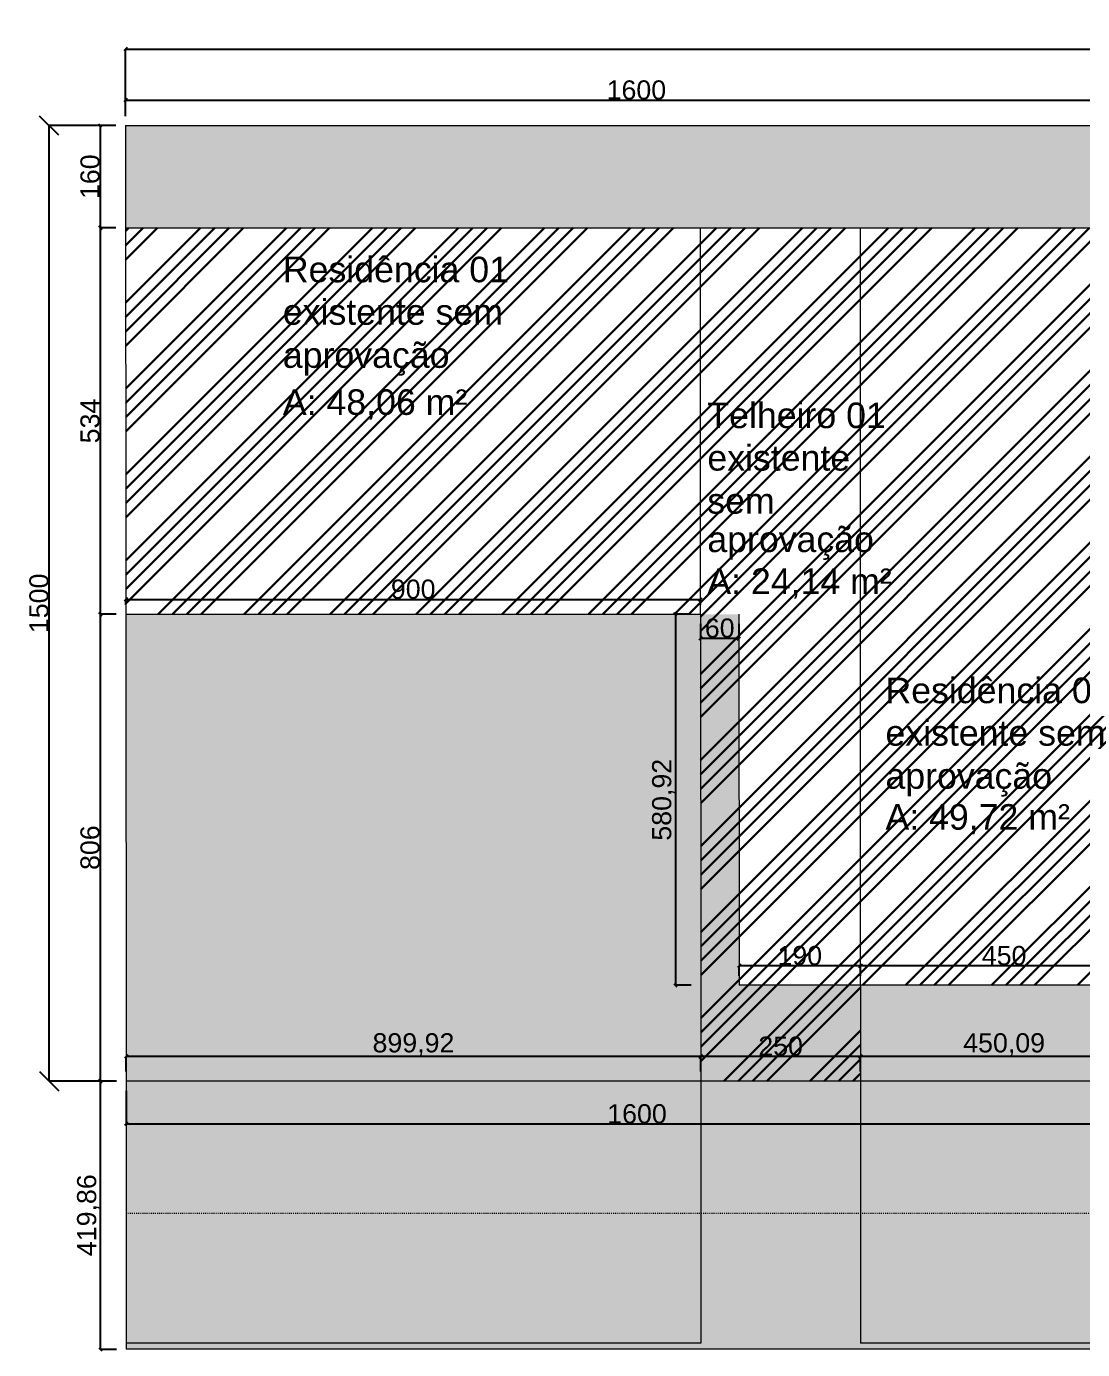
# Model space of a CAD drawing. Header units: millimetres. Extents: x -9997 to 44619, y -1295 to 91103.
# Drawn here: x 27031 to 28684, y 33697 to 35768 of the extents above; entities that cross this region are included whole.
import ezdxf

# ---------------------------------------------------------------- set-up
doc = ezdxf.new("R2010")
doc.units = ezdxf.units.MM
doc.header["$LTSCALE"] = 0.1
doc.linetypes.add('ACAD_ISO03W100', pattern=[30, 12, -18])
doc.layers.get('0').update_dxf_attribs({"lineweight": 5})
for name, color, linetype, lineweight in [('alvenaria', 5, 'Continuous', 9), ('Cotas', 250, 'Continuous', 30), ('LOTES', 1, 'Continuous', 0), ('piso', 254, 'Continuous', 0), ('Proj Telhado', 10, 'ACAD_ISO03W100', 0)]:
    doc.layers.add(name, color=color, linetype=linetype, lineweight=lineweight)
doc.layers.add('nome de ambiente', color=3, linetype='Continuous')
doc.styles.get("Standard").update_dxf_attribs({"font": 'arial.ttf'})
doc.dimstyles.new('ISO-25', dxfattribs={"dimtxt": 30, "dimasz": 5, "dimexe": 0, "dimexo": 15, "dimtad": 1, "dimtxsty": 'Standard', "dimblk": 'OBLIQUE', "dimcen": 0, "dimclrd": 7, "dimclre": 7, "dimclrt": 7, "dimadec": 8, "dimazin": 0, "dimtfac": 1, "dimtmove": 0, "dimatfit": 3, "dimldrblk": 'OBLIQUE', "dimfxl": 5, "dimtfillclr": 250, "dimarcsym": 0})

# ---------------------------------------------------------------- blocks, each defined once
blk = doc.blocks.new('_Oblique')
at = {"color": 0, "linetype": 'ByBlock', "lineweight": -2}
blk.add_line((-0.5, -0.5), (0.5, 0.5), dxfattribs=at)
blk = doc.blocks.new('*D64')
at = {"layer": 'alvenaria', "color": 7, "linetype": 'ByBlock', "lineweight": -2, "transparency": 16777216}
for p, q in [((27185.7, 35627.7), (27185.7, 35652.4)), ((28785.7, 35627.7), (28785.7, 35652.4))]:
    blk.add_line(p, q, dxfattribs=at)
at = {"layer": 'alvenaria', "color": 7, "lineweight": -2, "transparency": 16777216}
blk.add_line((27185.7, 35652.4), (28785.7, 35652.4), dxfattribs=at)
at = {"layer": 'Defpoints', "color": 0, "linetype": 'ByBlock', "transparency": 16777216}
for p in [(28785.7, 35652.4), (27185.7, 35612.7), (28785.7, 35612.7)]:
    blk.add_point(p, dxfattribs=at)
at = {"layer": 'alvenaria', "color": 7, "linetype": 'ByBlock', "lineweight": -2, "transparency": 16777216, "xscale": 5, "yscale": 5, "zscale": 5, "rotation": 180}
blk.add_blockref('_Oblique', (27185.7, 35652.4), dxfattribs=at)
at = {"layer": 'alvenaria', "color": 7, "linetype": 'ByBlock', "lineweight": -2, "transparency": 16777216, "xscale": 5, "yscale": 5, "zscale": 5}
blk.add_blockref('_Oblique', (28785.7, 35652.4), dxfattribs=at)
at = {"layer": 'alvenaria', "color": 7, "linetype": 'ByBlock', "lineweight": 0, "transparency": 16777216, "insert": (27985.7, 35668.3), "char_height": 30, "attachment_point": 5}
blk.add_mtext('1600', dxfattribs=at)
blk = doc.blocks.new('*D70')
at = {"layer": 'alvenaria', "color": 7, "linetype": 'ByBlock', "lineweight": -2, "transparency": 16777216}
for p, q in [((27185.7, 35627.7), (27185.7, 35732.3)), ((31566.2, 35627.7), (31566.2, 35732.3))]:
    blk.add_line(p, q, dxfattribs=at)
at = {"layer": 'alvenaria', "color": 7, "lineweight": -2, "transparency": 16777216}
blk.add_line((27185.7, 35732.3), (31566.2, 35732.3), dxfattribs=at)
at = {"layer": 'Defpoints', "color": 0, "linetype": 'ByBlock', "transparency": 16777216}
for p in [(31566.2, 35732.3), (27185.7, 35612.7), (31566.2, 35612.7)]:
    blk.add_point(p, dxfattribs=at)
at = {"layer": 'alvenaria', "color": 7, "linetype": 'ByBlock', "lineweight": -2, "transparency": 16777216, "xscale": 5, "yscale": 5, "zscale": 5, "rotation": 180}
blk.add_blockref('_Oblique', (27185.7, 35732.3), dxfattribs=at)
at = {"layer": 'alvenaria', "color": 7, "linetype": 'ByBlock', "lineweight": -2, "transparency": 16777216, "xscale": 5, "yscale": 5, "zscale": 5}
blk.add_blockref('_Oblique', (31566.2, 35732.3), dxfattribs=at)
at = {"layer": 'alvenaria', "color": 7, "linetype": 'ByBlock', "lineweight": 0, "transparency": 16777216, "insert": (29376, 35748.2), "char_height": 30, "attachment_point": 5}
blk.add_mtext('4370', dxfattribs=at)
blk = doc.blocks.new('*D71')
at = {"layer": 'alvenaria', "color": 7, "linetype": 'ByBlock', "lineweight": -2, "transparency": 16777216}
for p, q in [((27170.8, 35452.7), (27146.2, 35452.7)), ((27171.2, 34847.7), (27146.2, 34847.7))]:
    blk.add_line(p, q, dxfattribs=at)
at = {"layer": 'alvenaria', "color": 7, "lineweight": -2, "transparency": 16777216}
blk.add_line((27146.2, 35452.7), (27146.2, 34847.7), dxfattribs=at)
at = {"layer": 'Defpoints', "color": 0, "linetype": 'ByBlock', "transparency": 16777216}
for p in [(27185.8, 35452.7), (27146.2, 34847.7), (27186.2, 34847.7)]:
    blk.add_point(p, dxfattribs=at)
at = {"layer": 'alvenaria', "color": 7, "linetype": 'ByBlock', "lineweight": -2, "transparency": 16777216, "xscale": 5, "yscale": 5, "zscale": 5}
for p, rotation in [((27146.2, 35452.7), 90), ((27146.2, 34847.7), 270)]:
    blk.add_blockref('_Oblique', p, dxfattribs=dict(at, rotation=rotation))
at = {"layer": 'alvenaria', "color": 7, "linetype": 'ByBlock', "lineweight": 0, "transparency": 16777216, "insert": (27130.3, 35150.2), "char_height": 30, "attachment_point": 5, "rotation": 90}
blk.add_mtext('534', dxfattribs=at)
blk = doc.blocks.new('*D72')
at = {"layer": 'alvenaria', "color": 7, "linetype": 'ByBlock', "lineweight": -2, "transparency": 16777216}
for p, q in [((27171.2, 34847.7), (27146.2, 34847.7)), ((27171.7, 34116.8), (27146.2, 34116.8))]:
    blk.add_line(p, q, dxfattribs=at)
at = {"layer": 'alvenaria', "color": 7, "lineweight": -2, "transparency": 16777216}
blk.add_line((27146.2, 34847.7), (27146.2, 34116.8), dxfattribs=at)
at = {"layer": 'Defpoints', "color": 0, "linetype": 'ByBlock', "transparency": 16777216}
for p in [(27186.2, 34847.7), (27146.2, 34116.8), (27186.7, 34116.8)]:
    blk.add_point(p, dxfattribs=at)
at = {"layer": 'alvenaria', "color": 7, "linetype": 'ByBlock', "lineweight": -2, "transparency": 16777216, "xscale": 5, "yscale": 5, "zscale": 5}
for p, rotation in [((27146.2, 34847.7), 90), ((27146.2, 34116.8), 270)]:
    blk.add_blockref('_Oblique', p, dxfattribs=dict(at, rotation=rotation))
at = {"layer": 'alvenaria', "color": 7, "linetype": 'ByBlock', "lineweight": 0, "transparency": 16777216, "insert": (27130.3, 34482.3), "char_height": 30, "attachment_point": 5, "rotation": 90}
blk.add_mtext('806', dxfattribs=at)
blk = doc.blocks.new('*D73')
at = {"layer": 'alvenaria', "color": 7, "linetype": 'ByBlock', "lineweight": -2, "transparency": 16777216}
for p, q in [((27171.7, 34116.8), (27146.2, 34116.8)), ((27171.7, 33696.9), (27146.2, 33696.9))]:
    blk.add_line(p, q, dxfattribs=at)
at = {"layer": 'alvenaria', "color": 7, "lineweight": -2, "transparency": 16777216}
blk.add_line((27146.2, 34116.8), (27146.2, 33696.9), dxfattribs=at)
at = {"layer": 'Defpoints', "color": 0, "linetype": 'ByBlock', "transparency": 16777216}
for p in [(27186.7, 34116.8), (27146.2, 33696.9), (27186.7, 33696.9)]:
    blk.add_point(p, dxfattribs=at)
at = {"layer": 'alvenaria', "color": 7, "linetype": 'ByBlock', "lineweight": -2, "transparency": 16777216, "xscale": 5, "yscale": 5, "zscale": 5}
for p, rotation in [((27146.2, 34116.8), 90), ((27146.2, 33696.9), 270)]:
    blk.add_blockref('_Oblique', p, dxfattribs=dict(at, rotation=rotation))
at = {"layer": 'alvenaria', "color": 7, "linetype": 'ByBlock', "lineweight": 0, "transparency": 16777216, "insert": (27127.6, 33906.9), "char_height": 30, "attachment_point": 5, "rotation": 90}
blk.add_mtext('419,86', dxfattribs=at)
blk = doc.blocks.new('*D74')
at = {"layer": 'alvenaria', "color": 7, "linetype": 'ByBlock', "lineweight": -2, "transparency": 16777216}
for p, q in [((27170.7, 35612.7), (27066.2, 35612.7)), ((27171.7, 34116.8), (27066.2, 34116.8))]:
    blk.add_line(p, q, dxfattribs=at)
at = {"layer": 'alvenaria', "color": 7, "lineweight": -2, "transparency": 16777216}
blk.add_line((27066.2, 34116.8), (27066.2, 35612.7), dxfattribs=at)
at = {"layer": 'Defpoints', "color": 0, "linetype": 'ByBlock', "transparency": 16777216}
for p in [(27066.2, 35612.7), (27185.7, 35612.7), (27186.7, 34116.8)]:
    blk.add_point(p, dxfattribs=at)
at = {"layer": 'alvenaria', "color": 7, "linetype": 'ByBlock', "lineweight": -2, "transparency": 16777216, "xscale": 30, "yscale": 30, "zscale": 30}
for p, rotation in [((27066.2, 35612.7), 90), ((27066.2, 34116.8), 270)]:
    blk.add_blockref('_Oblique', p, dxfattribs=dict(at, rotation=rotation))
at = {"layer": 'alvenaria', "color": 7, "linetype": 'ByBlock', "lineweight": 0, "transparency": 16777216, "insert": (27050.3, 34864.8), "char_height": 30, "attachment_point": 5, "rotation": 90}
blk.add_mtext('1500', dxfattribs=at)
blk = doc.blocks.new('*D75')
at = {"layer": 'alvenaria', "color": 7, "linetype": 'ByBlock', "lineweight": -2, "transparency": 16777216}
for p, q in [((27186.2, 34862.7), (27186.2, 34870.8)), ((28086.2, 34862.7), (28086.2, 34870.8))]:
    blk.add_line(p, q, dxfattribs=at)
at = {"layer": 'alvenaria', "color": 7, "lineweight": -2, "transparency": 16777216}
blk.add_line((27186.2, 34870.8), (28086.2, 34870.8), dxfattribs=at)
at = {"layer": 'Defpoints', "color": 0, "linetype": 'ByBlock', "transparency": 16777216}
for p in [(28086.2, 34870.8), (27186.2, 34847.7), (28086.2, 34847.7)]:
    blk.add_point(p, dxfattribs=at)
at = {"layer": 'alvenaria', "color": 7, "linetype": 'ByBlock', "lineweight": -2, "transparency": 16777216, "xscale": 5, "yscale": 5, "zscale": 5, "rotation": 180}
blk.add_blockref('_Oblique', (27186.2, 34870.8), dxfattribs=at)
at = {"layer": 'alvenaria', "color": 7, "linetype": 'ByBlock', "lineweight": -2, "transparency": 16777216, "xscale": 5, "yscale": 5, "zscale": 5}
blk.add_blockref('_Oblique', (28086.2, 34870.8), dxfattribs=at)
at = {"layer": 'alvenaria', "color": 7, "linetype": 'ByBlock', "lineweight": 0, "transparency": 16777216, "insert": (27636.2, 34886.8), "char_height": 30, "attachment_point": 5}
blk.add_mtext('900', dxfattribs=at)
blk = doc.blocks.new('*D76')
at = {"layer": 'alvenaria', "color": 7, "linetype": 'ByBlock', "lineweight": -2, "transparency": 16777216}
for p, q in [((28336.6, 34281.8), (28336.6, 34297.2)), ((28786.6, 34281.8), (28786.6, 34297.2))]:
    blk.add_line(p, q, dxfattribs=at)
at = {"layer": 'alvenaria', "color": 7, "lineweight": -2, "transparency": 16777216}
blk.add_line((28786.6, 34297.2), (28336.6, 34297.2), dxfattribs=at)
at = {"layer": 'Defpoints', "color": 0, "linetype": 'ByBlock', "transparency": 16777216}
for p in [(28336.6, 34297.2), (28336.6, 34266.8), (28786.6, 34266.8)]:
    blk.add_point(p, dxfattribs=at)
at = {"layer": 'alvenaria', "color": 7, "linetype": 'ByBlock', "lineweight": -2, "transparency": 16777216, "xscale": 5, "yscale": 5, "zscale": 5, "rotation": 180}
blk.add_blockref('_Oblique', (28336.6, 34297.2), dxfattribs=at)
at = {"layer": 'alvenaria', "color": 7, "linetype": 'ByBlock', "lineweight": -2, "transparency": 16777216, "xscale": 5, "yscale": 5, "zscale": 5}
blk.add_blockref('_Oblique', (28786.6, 34297.2), dxfattribs=at)
at = {"layer": 'alvenaria', "color": 7, "linetype": 'ByBlock', "lineweight": 0, "transparency": 16777216, "insert": (28561.6, 34313.2), "char_height": 30, "attachment_point": 5}
blk.add_mtext('450', dxfattribs=at)
blk = doc.blocks.new('*D77')
at = {"layer": 'alvenaria', "color": 7, "linetype": 'ByBlock', "lineweight": -2, "transparency": 16777216}
for p, q in [((28071.2, 34847.7), (28046.8, 34847.7)), ((28071.6, 34266.8), (28046.8, 34266.8))]:
    blk.add_line(p, q, dxfattribs=at)
at = {"layer": 'alvenaria', "color": 7, "lineweight": -2, "transparency": 16777216}
blk.add_line((28046.8, 34847.7), (28046.8, 34266.8), dxfattribs=at)
at = {"layer": 'Defpoints', "color": 0, "linetype": 'ByBlock', "transparency": 16777216}
for p in [(28086.2, 34847.7), (28046.8, 34266.8), (28086.6, 34266.8)]:
    blk.add_point(p, dxfattribs=at)
at = {"layer": 'alvenaria', "color": 7, "linetype": 'ByBlock', "lineweight": -2, "transparency": 16777216, "xscale": 5, "yscale": 5, "zscale": 5}
for p, rotation in [((28046.8, 34847.7), 90), ((28046.8, 34266.8), 270)]:
    blk.add_blockref('_Oblique', p, dxfattribs=dict(at, rotation=rotation))
at = {"layer": 'alvenaria', "color": 7, "linetype": 'ByBlock', "lineweight": 0, "transparency": 16777216, "insert": (28028.1, 34557.3), "char_height": 30, "attachment_point": 5, "rotation": 90}
blk.add_mtext('580,92', dxfattribs=at)
blk = doc.blocks.new('*D78')
at = {"layer": 'alvenaria', "color": 7, "linetype": 'ByBlock', "lineweight": -2, "transparency": 16777216}
for p, q in [((27186.7, 34101.8), (27186.7, 34049.6)), ((28786.7, 34101.8), (28786.7, 34049.6))]:
    blk.add_line(p, q, dxfattribs=at)
at = {"layer": 'alvenaria', "color": 7, "lineweight": -2, "transparency": 16777216}
blk.add_line((28786.7, 34049.6), (27186.7, 34049.6), dxfattribs=at)
at = {"layer": 'Defpoints', "color": 0, "linetype": 'ByBlock', "transparency": 16777216}
for p in [(27186.7, 34116.8), (28786.7, 34116.8), (27186.7, 34049.6)]:
    blk.add_point(p, dxfattribs=at)
at = {"layer": 'alvenaria', "color": 7, "linetype": 'ByBlock', "lineweight": -2, "transparency": 16777216, "xscale": 5, "yscale": 5, "zscale": 5, "rotation": 180}
blk.add_blockref('_Oblique', (27186.7, 34049.6), dxfattribs=at)
at = {"layer": 'alvenaria', "color": 7, "linetype": 'ByBlock', "lineweight": -2, "transparency": 16777216, "xscale": 5, "yscale": 5, "zscale": 5}
blk.add_blockref('_Oblique', (28786.7, 34049.6), dxfattribs=at)
at = {"layer": 'alvenaria', "color": 7, "linetype": 'ByBlock', "lineweight": 0, "transparency": 16777216, "insert": (27986.7, 34065.5), "char_height": 30, "attachment_point": 5}
blk.add_mtext('1600', dxfattribs=at)
blk = doc.blocks.new('*D88')
at = {"layer": 'alvenaria', "color": 7, "linetype": 'ByBlock', "lineweight": -2, "transparency": 16777216}
for p, q in [((28336.6, 34131.8), (28336.6, 34155.4)), ((28786.7, 34131.8), (28786.7, 34155.4))]:
    blk.add_line(p, q, dxfattribs=at)
at = {"layer": 'alvenaria', "color": 7, "lineweight": -2, "transparency": 16777216}
blk.add_line((28786.7, 34155.4), (28336.6, 34155.4), dxfattribs=at)
at = {"layer": 'Defpoints', "color": 0, "linetype": 'ByBlock', "transparency": 16777216}
for p in [(28336.6, 34155.4), (28336.6, 34116.8), (28786.7, 34116.8)]:
    blk.add_point(p, dxfattribs=at)
at = {"layer": 'alvenaria', "color": 7, "linetype": 'ByBlock', "lineweight": -2, "transparency": 16777216, "xscale": 5, "yscale": 5, "zscale": 5, "rotation": 180}
blk.add_blockref('_Oblique', (28336.6, 34155.4), dxfattribs=at)
at = {"layer": 'alvenaria', "color": 7, "linetype": 'ByBlock', "lineweight": -2, "transparency": 16777216, "xscale": 5, "yscale": 5, "zscale": 5}
blk.add_blockref('_Oblique', (28786.7, 34155.4), dxfattribs=at)
at = {"layer": 'alvenaria', "color": 7, "linetype": 'ByBlock', "lineweight": 0, "transparency": 16777216, "insert": (28561.6, 34174), "char_height": 30, "attachment_point": 5}
blk.add_mtext('450,09', dxfattribs=at)
blk = doc.blocks.new('*D89')
at = {"layer": 'alvenaria', "color": 7, "linetype": 'ByBlock', "lineweight": -2, "transparency": 16777216}
for p, q in [((28086.6, 34131.8), (28086.6, 34155.4)), ((28336.6, 34131.8), (28336.6, 34155.4))]:
    blk.add_line(p, q, dxfattribs=at)
at = {"layer": 'alvenaria', "color": 7, "lineweight": -2, "transparency": 16777216}
blk.add_line((28336.6, 34155.4), (28086.6, 34155.4), dxfattribs=at)
at = {"layer": 'Defpoints', "color": 0, "linetype": 'ByBlock', "transparency": 16777216}
for p in [(28086.6, 34155.4), (28086.6, 34116.8), (28336.6, 34116.8)]:
    blk.add_point(p, dxfattribs=at)
at = {"layer": 'alvenaria', "color": 7, "linetype": 'ByBlock', "lineweight": -2, "transparency": 16777216, "xscale": 5, "yscale": 5, "zscale": 5, "rotation": 180}
blk.add_blockref('_Oblique', (28086.6, 34155.4), dxfattribs=at)
at = {"layer": 'alvenaria', "color": 7, "linetype": 'ByBlock', "lineweight": -2, "transparency": 16777216, "xscale": 5, "yscale": 5, "zscale": 5}
blk.add_blockref('_Oblique', (28336.6, 34155.4), dxfattribs=at)
at = {"layer": 'alvenaria', "color": 7, "linetype": 'ByBlock', "lineweight": 0, "transparency": 16777216, "insert": (28211.6, 34171.3), "char_height": 30, "attachment_point": 5}
blk.add_mtext('250', dxfattribs=at)
blk = doc.blocks.new('*D90')
at = {"layer": 'alvenaria', "color": 7, "linetype": 'ByBlock', "lineweight": -2, "transparency": 16777216}
for p, q in [((27186.7, 34131.8), (27186.7, 34155.4)), ((28086.6, 34131.8), (28086.6, 34155.4))]:
    blk.add_line(p, q, dxfattribs=at)
at = {"layer": 'alvenaria', "color": 7, "lineweight": -2, "transparency": 16777216}
blk.add_line((28086.6, 34155.4), (27186.7, 34155.4), dxfattribs=at)
at = {"layer": 'Defpoints', "color": 0, "linetype": 'ByBlock', "transparency": 16777216}
for p in [(27186.7, 34155.4), (27186.7, 34116.8), (28086.6, 34116.8)]:
    blk.add_point(p, dxfattribs=at)
at = {"layer": 'alvenaria', "color": 7, "linetype": 'ByBlock', "lineweight": -2, "transparency": 16777216, "xscale": 5, "yscale": 5, "zscale": 5, "rotation": 180}
blk.add_blockref('_Oblique', (27186.7, 34155.4), dxfattribs=at)
at = {"layer": 'alvenaria', "color": 7, "linetype": 'ByBlock', "lineweight": -2, "transparency": 16777216, "xscale": 5, "yscale": 5, "zscale": 5}
blk.add_blockref('_Oblique', (28086.6, 34155.4), dxfattribs=at)
at = {"layer": 'alvenaria', "color": 7, "linetype": 'ByBlock', "lineweight": 0, "transparency": 16777216, "insert": (27636.6, 34174), "char_height": 30, "attachment_point": 5}
blk.add_mtext('899,92', dxfattribs=at)
blk = doc.blocks.new('*D205')
at = {"layer": 'alvenaria', "color": 7, "linetype": 'ByBlock', "lineweight": -2, "transparency": 16777216}
for p, q in [((27170.8, 35612.7), (27146.2, 35612.7)), ((27170.8, 35452.7), (27146.2, 35452.7))]:
    blk.add_line(p, q, dxfattribs=at)
at = {"layer": 'alvenaria', "color": 7, "lineweight": -2, "transparency": 16777216}
blk.add_line((27146.2, 35612.7), (27146.2, 35452.7), dxfattribs=at)
at = {"layer": 'Defpoints', "color": 0, "linetype": 'ByBlock', "transparency": 16777216}
for p in [(27185.8, 35612.7), (27146.2, 35452.7), (27185.8, 35452.7)]:
    blk.add_point(p, dxfattribs=at)
at = {"layer": 'alvenaria', "color": 7, "linetype": 'ByBlock', "lineweight": -2, "transparency": 16777216, "xscale": 5, "yscale": 5, "zscale": 5}
for p, rotation in [((27146.2, 35612.7), 90), ((27146.2, 35452.7), 270)]:
    blk.add_blockref('_Oblique', p, dxfattribs=dict(at, rotation=rotation))
at = {"layer": 'alvenaria', "color": 7, "linetype": 'ByBlock', "lineweight": 0, "transparency": 16777216, "insert": (27130.3, 35532.7), "char_height": 30, "attachment_point": 5, "rotation": 90}
blk.add_mtext('160', dxfattribs=at)
blk = doc.blocks.new('*D206')
at = {"layer": 'alvenaria', "color": 7, "linetype": 'ByBlock', "lineweight": -2, "transparency": 16777216}
for p, q in [((28146.6, 34281.8), (28146.6, 34297.3)), ((28336.6, 34281.8), (28336.6, 34297.3))]:
    blk.add_line(p, q, dxfattribs=at)
at = {"layer": 'alvenaria', "color": 7, "lineweight": -2, "transparency": 16777216}
blk.add_line((28336.6, 34297.3), (28146.6, 34297.3), dxfattribs=at)
at = {"layer": 'Defpoints', "color": 0, "linetype": 'ByBlock', "transparency": 16777216}
for p in [(28146.6, 34297.3), (28146.6, 34266.8), (28336.6, 34266.8)]:
    blk.add_point(p, dxfattribs=at)
at = {"layer": 'alvenaria', "color": 7, "linetype": 'ByBlock', "lineweight": -2, "transparency": 16777216, "xscale": 5, "yscale": 5, "zscale": 5, "rotation": 180}
blk.add_blockref('_Oblique', (28146.6, 34297.3), dxfattribs=at)
at = {"layer": 'alvenaria', "color": 7, "linetype": 'ByBlock', "lineweight": -2, "transparency": 16777216, "xscale": 5, "yscale": 5, "zscale": 5}
blk.add_blockref('_Oblique', (28336.6, 34297.3), dxfattribs=at)
at = {"layer": 'alvenaria', "color": 7, "linetype": 'ByBlock', "lineweight": 0, "transparency": 16777216, "insert": (28241.6, 34313.2), "char_height": 30, "attachment_point": 5}
blk.add_mtext('190', dxfattribs=at)
blk = doc.blocks.new('*D207')
at = {"layer": 'alvenaria', "color": 7, "linetype": 'ByBlock', "lineweight": -2, "transparency": 16777216}
for p, q in [((28086.2, 34832.7), (28086.2, 34809.9)), ((28146.2, 34832.8), (28146.2, 34809.9))]:
    blk.add_line(p, q, dxfattribs=at)
at = {"layer": 'alvenaria', "color": 7, "lineweight": -2, "transparency": 16777216}
blk.add_line((28146.2, 34809.9), (28086.2, 34809.9), dxfattribs=at)
at = {"layer": 'Defpoints', "color": 0, "linetype": 'ByBlock', "transparency": 16777216}
for p in [(28086.2, 34847.7), (28146.2, 34847.8), (28086.2, 34809.9)]:
    blk.add_point(p, dxfattribs=at)
at = {"layer": 'alvenaria', "color": 7, "linetype": 'ByBlock', "lineweight": -2, "transparency": 16777216, "xscale": 5, "yscale": 5, "zscale": 5, "rotation": 180}
blk.add_blockref('_Oblique', (28086.2, 34809.9), dxfattribs=at)
at = {"layer": 'alvenaria', "color": 7, "linetype": 'ByBlock', "lineweight": -2, "transparency": 16777216, "xscale": 5, "yscale": 5, "zscale": 5}
blk.add_blockref('_Oblique', (28146.2, 34809.9), dxfattribs=at)
at = {"layer": 'alvenaria', "color": 7, "linetype": 'ByBlock', "lineweight": 0, "transparency": 16777216, "insert": (28116.2, 34825.9), "char_height": 30, "attachment_point": 5}
blk.add_mtext('60', dxfattribs=at)

msp = doc.modelspace()

# ---------------------------------------------------------------- hatches: boundary and pattern name
at = {"linetype": 'ByBlock', "lineweight": 0, "true_color": 0x136734}
h = msp.add_hatch(dxfattribs=at)
h.set_pattern_fill('AR-SAND', color=116, scale=0.5)
h.paths.add_polyline_path([(28086.571, 34116.799), (27186.653, 34116.799), (27186.653, 33706.799), (28086.571, 33706.799)])
h.paths.add_polyline_path([(28086.207, 34847.72), (27186.216, 34847.72), (27186.662, 34116.799), (28086.571, 34116.799), (28086.571, 34266.799)])
h.paths.add_polyline_path([(28786.663, 34116.799), (28336.571, 34116.799), (28336.571, 33706.799), (28786.913, 33706.799)])
h.paths.add_polyline_path([(28336.571, 34266.799), (28336.571, 34116.799), (28786.663, 34116.799), (28786.663, 34116.799), (28786.571, 34266.799)])
h.paths.add_polyline_path([(29181.103, 33866.938), (28981.103, 33866.938), (28981.103, 33766.938), (29181.103, 33766.938)])
h.paths.add_polyline_path([(30625.894, 33866.938), (30425.894, 33866.938), (30425.894, 33766.938), (30625.894, 33766.938)])
h.paths.add_polyline_path([(31125.894, 33866.938), (30925.894, 33866.938), (30925.894, 33766.938), (31125.894, 33766.938)])
h.paths.add_polyline_path([(31030.925, 33814.799), (31000.925, 33814.799), (31000.925, 33844.799), (31030.925, 33844.799)], flags=16)
h.paths.add_polyline_path([(31625.894, 33866.938), (31425.894, 33866.938), (31425.894, 33766.938), (31625.894, 33766.938)])
at = {"linetype": 'ByBlock', "lineweight": 0, "true_color": 0xc7c8ca}
h = msp.add_hatch(color=9, dxfattribs=at)
h.dxf.hatch_style = 1
h.paths.add_polyline_path([(28336.571, 34116.799), (28336.571, 34266.799), (28146.571, 34266.837), (28146.207, 34847.757), (28086.207, 34847.72), (28086.571, 34116.799)])
h = msp.add_hatch(color=9, dxfattribs=at)
h.dxf.hatch_style = 1
h.paths.add_polyline_path([(28786.919, 33696.938), (28786.913, 33706.799), (28336.571, 33706.799), (28336.571, 34116.799), (28086.571, 34116.799), (28086.571, 33706.799), (27186.653, 33706.799), (27186.653, 33696.938)])
at = {"layer": 'Cotas', "linetype": 'ByBlock', "true_color": 0x136734}
h = msp.add_hatch(dxfattribs=at)
h.set_pattern_fill('AR-SAND', color=116, scale=0.5)
h.paths.add_polyline_path([(28785.749, 35612.719), (27185.749, 35612.719), (27185.847, 35452.719), (28785.847, 35452.719)])
at = {"layer": 'Cotas', "linetype": 'ByBlock'}
h = msp.add_hatch(dxfattribs=at)
h.set_pattern_fill('ANSI34', color=256, scale=5, angle=180)
h.paths.add_polyline_path([(28785.847, 35452.719), (28336.571, 35452.719), (28336.571, 34266.799), (28786.571, 34266.799)])
h.paths.add_polyline_path([(28336.571, 35452.719), (28086.207, 35452.719), (28086.207, 34847.72), (28086.571, 34266.799), (28086.571, 34116.799), (28336.571, 34116.799), (28336.571, 34266.799)])
h.paths.add_polyline_path([(28086.207, 35452.719), (27185.847, 35452.719), (27186.216, 34847.72), (28086.207, 34847.72)])
h.paths.add_polyline_path([(28519.845, 34281.98), (28604.77, 34281.98), (28604.77, 34343.801), (28519.845, 34343.801)], flags=24)
h.paths.add_polyline_path([(28756.831, 34472.836), (28756.831, 34639.33), (28695.009, 34639.33), (28695.009, 34472.836)], flags=24)
h.paths.add_polyline_path([(28363.649, 34490.5), (28676.61, 34490.5), (28676.61, 34562.615), (28363.649, 34562.615)], flags=24)
h.paths.add_polyline_path([(28084.716, 34859.474), (28397.677, 34859.474), (28397.677, 34931.589), (28084.716, 34931.589)], flags=9)
h.paths.add_polyline_path([(28084.15, 34921.269), (28370.439, 34921.269), (28370.439, 34997.272), (28084.15, 34997.272)], flags=9)
h.paths.add_polyline_path([(28086.606, 35128.229), (28386.592, 35128.229), (28386.592, 35189.498), (28086.606, 35189.498)], flags=9)
h.paths.add_polyline_path([(28365.525, 34697.595), (28740.109, 34697.595), (28740.109, 34758.946), (28365.525, 34758.946)], flags=24)
h.paths.add_polyline_path([(28363.083, 34550.765), (28649.372, 34550.765), (28649.372, 34626.767), (28363.083, 34626.767)], flags=24)
h.paths.add_polyline_path([(28365.586, 34631.141), (28730.661, 34631.141), (28730.661, 34692.123), (28365.586, 34692.123)], flags=24)
h.paths.add_polyline_path([(28169.497, 34140.115), (28254.422, 34140.115), (28254.422, 34201.936), (28169.497, 34201.936)], flags=24)
h.paths.add_polyline_path([(28197.829, 34282.017), (28282.754, 34282.017), (28282.754, 34343.839), (28197.829, 34343.839)], flags=24)
h.paths.add_polyline_path([(28085.614, 34794.676), (28147.23, 34794.676), (28147.23, 34856.497), (28085.614, 34856.497)], flags=9)
h.paths.add_polyline_path([(28089.246, 34996.931), (28209.955, 34996.931), (28209.955, 35042.36), (28089.246, 35042.36)], flags=24)
h.paths.add_polyline_path([(28086.653, 35061.761), (28330.637, 35061.761), (28330.637, 35122.743), (28086.653, 35122.743)], flags=24)
h.paths.add_polyline_path([(27593.878, 34855.6), (27678.803, 34855.6), (27678.803, 34917.422), (27593.878, 34917.422)], flags=24)
h.paths.add_polyline_path([(27419.998, 35139.89), (27732.959, 35139.89), (27732.959, 35212.004), (27419.998, 35212.004)], flags=24)
h.paths.add_polyline_path([(27421.874, 35356.535), (27796.458, 35356.535), (27796.458, 35417.885), (27421.874, 35417.885)], flags=24)
h.paths.add_polyline_path([(27419.432, 35209.704), (27705.721, 35209.704), (27705.721, 35285.707), (27419.432, 35285.707)], flags=24)
h.paths.add_polyline_path([(27421.936, 35290.08), (27787.011, 35290.08), (27787.011, 35351.063), (27421.936, 35351.063)], flags=24)

# ---------------------------------------------------------------- linework, layer by layer
at = {"lineweight": 0}
for p, q in [((27185.749, 35612.719), (31566.212, 35612.719)), ((27185.749, 35612.719), (27186.662, 34116.799)), ((27185.749, 35452.719), (28785.847, 35452.719)), ((27186.207, 34847.72), (28086.207, 34847.72)), ((28086.207, 34847.72), (28086.571, 34266.799)), ((28146.207, 34847.757), (28146.571, 34266.837)), ((28786.571, 34266.799), (28146.571, 34266.799)), ((31964.794, 34116.799), (27186.653, 34116.799))]:
    msp.add_line(p, q, dxfattribs=at)
at = {"linetype": 'ByBlock', "lineweight": 0}
for p, q in [((28086.207, 34847.72), (28086.207, 35452.719)), ((28336.571, 34266.799), (28336.571, 35452.719)), ((28086.571, 34266.799), (28086.571, 33706.799)), ((28336.571, 34266.799), (28336.571, 33706.799))]:
    msp.add_line(p, q, dxfattribs=at)
at = {"layer": 'LOTES', "lineweight": 0}
msp.add_line((27186.653, 34116.799), (27186.653, 34116.799), dxfattribs=at)
at = {"layer": 'piso', "linetype": 'ByBlock', "lineweight": 0}
msp.add_line((27186.653, 34116.799), (27186.653, 33696.938), dxfattribs=at)
at = {"layer": 'piso', "lineweight": 0}
for p, q in [((28086.571, 33706.799), (27186.653, 33706.799)), ((29826.691, 33706.799), (28336.571, 33706.799)), ((31719.063, 33696.938), (27186.653, 33696.938))]:
    msp.add_line(p, q, dxfattribs=at)
at = {"layer": 'Proj Telhado'}
msp.add_line((32474.322, 33909.72), (27186.653, 33909.72), dxfattribs=at)

# ---------------------------------------------------------------- texts
at = {"layer": 'nome de ambiente', "color": 18, "lineweight": 0, "true_color": 0x000000}
for s, p in [('Residência 01', (27432.099, 35367.442)), ('existente sem', (27432.099, 35300.899)), ('aprovação', (27432.099, 35233.476)), ('A: 48,06 m²', (27432.099, 35159.822)), ('Telheiro 01', (28096.817, 35139.123)), ('existente', (28096.817, 35072.58)), ('sem', (28096.817, 35005.157)), ('aprovação', (28096.817, 34945.041)), ('A: 24,14 m²', (28096.817, 34879.406)), ('Residência 02', (28375.75, 34708.502)), ('existente sem', (28375.75, 34641.959)), ('aprovação', (28375.75, 34574.537)), ('A: 49,72 m²', (28375.75, 34510.432))]:
    msp.add_text(s, height=40, dxfattribs=at).set_placement(p)

# ---------------------------------------------------------------- dimensions: what is measured, and where the dimension line sits
at = {"layer": 'alvenaria', "color": 7, "linetype": 'ByBlock', "lineweight": 0, "true_color": 0xffffff}
dim = msp.add_linear_dim(base=(31566.212, 35732.279), p1=(27185.749, 35612.719), p2=(31566.212, 35612.719), text='4370', dimstyle='ISO-25', override={"dimclre": 7}, dxfattribs=at)
dim.commit()
dim.dimension.update_dxf_attribs({"geometry": '*D70', "text_midpoint": (29375.981, 35748.231)})
at = {"layer": 'alvenaria', "color": 18, "linetype": 'ByBlock', "lineweight": 0, "true_color": 0x000000}
for base, p1, p2, picture, middle in [((28785.749, 35652.389), (27185.749, 35612.719), (28785.749, 35612.719), '*D64', (27985.749, 35668.331)), ((28086.207, 34870.845), (27186.207, 34847.72), (28086.207, 34847.72), '*D75', (27636.207, 34886.787)), ((28146.571, 34297.262), (28336.571, 34266.799), (28146.571, 34266.837), '*D206', (28241.571, 34313.204)), ((28336.571, 34297.224), (28786.571, 34266.799), (28336.571, 34266.799), '*D76', (28561.571, 34313.167))]:
    dim = msp.add_linear_dim(base=base, p1=p1, p2=p2, dimstyle='ISO-25', dxfattribs=at)
    dim.commit()
    dim.dimension.update_dxf_attribs({"geometry": picture, "text_midpoint": middle})
at = {"layer": 'alvenaria', "color": 7, "linetype": 'ByBlock', "lineweight": 0, "true_color": 0xffffff}
dim = msp.add_linear_dim(base=(27066.203, 35612.719), p1=(27186.662, 34116.799), p2=(27185.749, 35612.719), angle=90, text='1500', dimstyle='ISO-25', override={"dimasz": 30, "dimclre": 7}, dxfattribs=at)
dim.commit()
dim.dimension.update_dxf_attribs({"geometry": '*D74', "text_midpoint": (27050.261, 34864.759)})
at = {"layer": 'alvenaria', "color": 18, "linetype": 'ByBlock', "lineweight": 0, "true_color": 0x000000}
dim = msp.add_linear_dim(base=(27146.207, 35452.719), p1=(27185.847, 35612.719), p2=(27185.847, 35452.719), angle=90, dimstyle='ISO-25', dxfattribs=at)
dim.commit()
dim.dimension.update_dxf_attribs({"geometry": '*D205', "text_midpoint": (27130.265, 35532.719)})
dim = msp.add_linear_dim(base=(27146.207, 34847.72), p1=(27185.847, 35452.719), p2=(27186.207, 34847.72), angle=90, text='534', dimstyle='ISO-25', dxfattribs=at)
dim.commit()
dim.dimension.update_dxf_attribs({"geometry": '*D71', "text_midpoint": (27130.255, 35150.219)})
dim = msp.add_linear_dim(base=(27146.207, 34116.799), p1=(27186.207, 34847.72), p2=(27186.653, 34116.799), angle=90, text='806', dimstyle='ISO-25', override={"dimtmove": 1}, dxfattribs=at)
dim.commit()
dim.dimension.update_dxf_attribs({"geometry": '*D72', "text_midpoint": (27130.265, 34482.259)})
dim = msp.add_linear_dim(base=(28046.789, 34266.799), p1=(28086.207, 34847.72), p2=(28086.571, 34266.799), angle=90, dimstyle='ISO-25', dxfattribs=at)
dim.commit()
dim.dimension.update_dxf_attribs({"geometry": '*D77', "text_midpoint": (28046.789, 34557.259), "dimtype": 160})
dim = msp.add_linear_dim(base=(28086.207, 34809.92), p1=(28146.207, 34847.757), p2=(28086.207, 34847.72), dimstyle='ISO-25', dxfattribs=at)
dim.commit()
dim.dimension.update_dxf_attribs({"geometry": '*D207', "text_midpoint": (28116.207, 34809.92), "dimtype": 160})
for base, p1, p2, picture, middle in [((27186.653, 34155.359), (28086.571, 34116.799), (27186.653, 34116.799), '*D90', (27636.612, 34174.013)), ((28086.571, 34155.359), (28336.571, 34116.799), (28086.571, 34116.799), '*D89', (28211.571, 34171.302)), ((28336.571, 34155.359), (28786.663, 34116.799), (28336.571, 34116.799), '*D88', (28561.617, 34174.013))]:
    dim = msp.add_linear_dim(base=base, p1=p1, p2=p2, dimstyle='ISO-25', override={"dimtmove": 1}, dxfattribs=at)
    dim.commit()
    dim.dimension.update_dxf_attribs({"geometry": picture, "text_midpoint": middle})
dim = msp.add_linear_dim(base=(27146.207, 33696.938), p1=(27186.653, 34116.799), p2=(27186.653, 33696.938), angle=90, dimstyle='ISO-25', override={"dimtmove": 1}, dxfattribs=at)
dim.commit()
dim.dimension.update_dxf_attribs({"geometry": '*D73', "text_midpoint": (27127.554, 33906.869)})
dim = msp.add_linear_dim(base=(27186.653, 34049.567), p1=(28786.663, 34116.799), p2=(27186.653, 34116.799), text='1600', dimstyle='ISO-25', dxfattribs=at)
dim.commit()
dim.dimension.update_dxf_attribs({"geometry": '*D78', "text_midpoint": (27986.658, 34049.567), "dimtype": 160})

doc.saveas('drawing.dxf')
